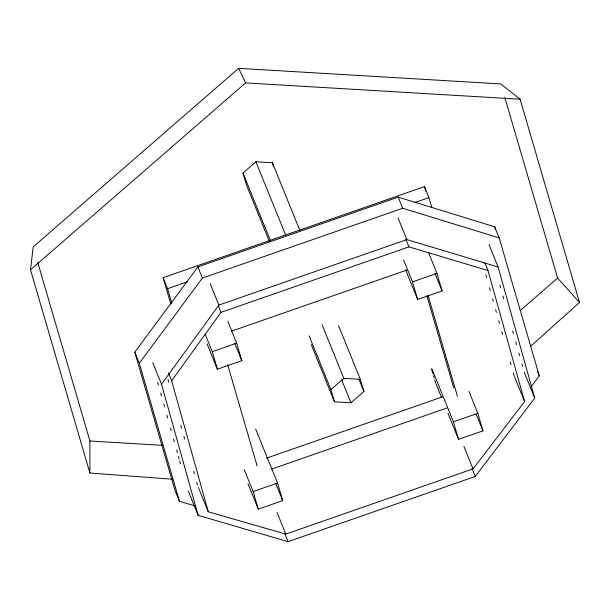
<?xml version="1.0" encoding="UTF-8"?>
<svg xmlns="http://www.w3.org/2000/svg" width="610" height="610" viewBox="0 0 610 610"><rect width="100%" height="100%" fill="white"/><g stroke="black" fill="none" stroke-linecap="round" stroke-linejoin="round"><path stroke-width="0.91" d="M172.5 479.216L89.906 473.04L89.929 441.007L37.713 262.369M89.906 473.04L30.5 269.803L33.184 246.875L238.655 68.335L500.856 83.936L520.094 99.224L579.5 302.461L530.593 346.297M208.269 511.798L171.654 380.739L221.011 312.358L408.967 246.875L487.985 270.527L524.608 401.586L473.047 468.861L285.815 534.093L208.269 511.798L198.448 487.611M198.151 515.328L161.536 384.269L218.883 305.084L406.847 239.593L498.103 267.005L534.726 398.063L475.297 476.433L288.057 541.665L198.151 515.328L188.33 491.134M530.807 387.335L539.293 375.829L499.171 237.9L494.649 226.775L398.185 197.121L197.861 266.913L134.787 352.153L174.91 490.082L179.424 501.214L194.781 505.911M179.424 501.214L139.301 363.278L202.383 278.038L402.707 208.246L499.171 237.9M30.5 269.803L245.601 82.899L520.094 99.224M269.422 241.568L246.539 185.219L242.971 173.011L255.895 161.78L272.388 162.756L299.914 230.549M334.486 401.807L330.917 389.592L343.842 378.36L360.335 379.344L363.903 391.551L350.979 402.783L334.486 401.807L311.245 344.574M520.246 310.536L557.609 278.068L504.851 97.608M170.83 304.131L163.099 277.68L424.446 186.622L428.921 197.655L431.857 207.69M171.845 303.307L167.575 288.713L187.339 281.828M414.556 202.665L428.921 197.655M231.731 331.077L406.824 270.077M236.68 343.14L241.812 360.708L217.381 369.218L212.242 351.65L236.68 343.14L227.82 321.317M436.943 273.364L442.082 290.932L417.644 299.449L412.512 281.881L436.943 273.364L428.441 252.418M266.44 458.194L442.486 396.858M271.862 469.006L447.008 407.983M277.573 483.051L282.704 500.627L258.274 509.137L253.135 491.568L277.573 483.051L255.598 428.944M477.836 413.283L482.975 430.851L458.537 439.36L453.405 421.792L477.836 413.283L468.976 391.46M89.929 441.007L162.13 445.308M557.609 278.068L579.5 302.461M238.655 68.335L245.601 82.899M488.984 244.541L498.103 267.005M537.555 371.551L539.293 375.829M484.828 262.757L487.985 270.527M524.203 372.146L534.726 398.063M514.436 376.538L524.608 401.586M434.991 273.478L442.082 290.932M398.185 197.121L402.707 208.246M398.071 217.999L406.847 239.593M405.81 239.097L408.967 246.875M476.242 414.266L482.975 430.851M403.652 260.058L412.512 281.881M405.597 269.772L417.644 299.449M463.928 446.398L473.047 468.861M431.788 368.554L453.405 421.792M472.102 468.564L475.297 476.433M435.86 383.507L441.533 397.468M447.908 413.176L458.537 439.36M338.527 325.633L360.335 379.344M358.901 379.229L363.903 391.551M255.895 161.78L285.571 234.85M322.034 324.657L343.842 378.36M341.684 379.893L350.979 402.783M242.971 173.011L270.497 240.797M309.11 335.881L330.917 389.592M234.728 343.255L241.812 360.708M210.114 283.482L218.883 305.084M218.205 305.45L221.011 312.358M197.861 266.913L202.383 278.038M275.613 483.166L282.704 500.627M205.158 334.196L212.242 351.65M277.047 512.491L285.815 534.093M284.87 533.796L288.057 541.665M207.103 343.91L217.381 369.218M244.274 469.746L253.135 491.568M247.995 483.829L258.274 509.137M163.099 277.68L167.575 288.713M168.497 372.969L171.654 380.739M152.759 362.668L161.536 384.269M134.787 352.153L139.301 363.278M424.446 186.622L425.78 191.182M431.651 369.454L432.94 373.846M433.451 375.608L434.221 378.238M434.732 380L435.502 382.63M272.388 162.756L273.41 166.248M494.649 226.775L495.45 229.512M428.182 295.835L457.454 396.294M426.855 295.667L453.733 387.914M227.667 364.688L257.161 466.078M499.872 285.076L500.642 287.829M502.945 296.079L503.715 298.824M512.674 330.902L513.445 333.655M515.747 341.905L516.517 344.65M518.82 352.9L519.59 355.645M521.901 363.895L522.663 366.648M485.911 274.858L486.681 277.611M489.495 287.691L490.265 290.436M492.567 298.687L493.337 301.439M495.64 309.682L496.41 312.434M498.721 320.685L499.483 323.43M501.794 331.68L502.556 334.433M510.242 361.921L511.012 364.673M513.315 372.923L514.085 375.668M168.04 379.572L168.81 382.317M180.85 425.399L181.612 428.144M183.923 436.394L184.685 439.139M193.652 471.217L194.422 473.97M196.725 482.22L197.495 484.965M157.67 382.18L158.432 384.933M160.743 393.175L161.505 395.928M163.815 404.178L164.578 406.923M166.888 415.174L167.658 417.926M170.472 428.007L171.242 430.751M173.545 439.002L174.315 441.754M176.618 449.997L177.388 452.75M178.41 456.417L179.18 459.162M179.691 461L180.461 463.745"/></g></svg>
